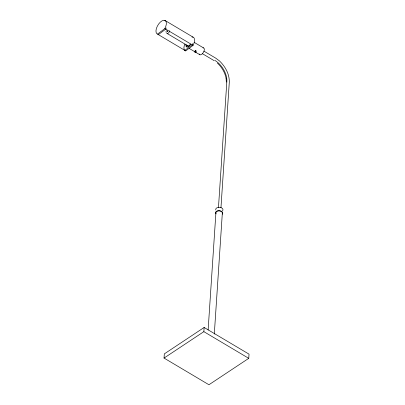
<?xml version="1.0" encoding="UTF-8"?>
<svg xmlns="http://www.w3.org/2000/svg" width="405" height="405" viewBox="0 0 405 405"><rect width="100%" height="100%" fill="white"/><g stroke="black" fill="none" stroke-linecap="round" stroke-linejoin="round"><path stroke-width="0.61" d="M164.04 358.071L164.319 353.884L204.135 327.473L249.035 354.152L248.756 358.339L208.94 384.75L164.04 358.071L203.857 331.66L204.135 327.473M208.124 329.979L215.905 212.772M218.467 207.552L226.846 81.44A17.172 10.414 56.4 0 0 214.908 60.411M220.958 207.745L229.301 82.129C229.498 74.014 225.2 66.359 219.434 60.902L215.668 58.117L203.983 51.177M214.301 334.059L222.335 213.07M166.05 31.251L166.141 32.329M166.566 30.623L166.895 30.653M190.34 44.16L189.803 45.026A3.893 1.929 -59.3 0 1 186.933 46.975A3.893 1.929 -59.3 0 1 186.001 44.621M190.244 44.793L190.482 44.413M195.817 50.848C196.779 49.916 194.162 50.367 195.443 50.908M191.98 37.017A7.827 3.868 -59.3 0 1 193.069 45.36L185.713 50.893L157.489 34.126L164.845 28.593A7.827 3.868 -59.3 0 0 164.835 20.366L193.058 37.133M158.375 34.648L165.726 29.114A6.905 3.417 -59.3 0 0 166.166 27.975M195.817 52.068C196.779 51.131 194.162 51.587 195.443 52.123M195.878 52.134C197.083 50.969 193.813 51.531 195.412 52.21M194.435 42.505L203.563 47.927M164.845 28.593L193.069 45.36M202.561 53.779L214.149 60.664M167.128 33.478L188.295 46.059M195.21 50.367L195.564 50.579M189.17 48.397L199.908 54.776M203.857 331.66L248.756 358.339M217.389 63.058C221.793 67.169 225.008 72.561 226.157 78.499M226.111 78.317L226.319 82.109M216.007 213.298A3.22 2.005 3.8 0 1 219.151 210.914A3.22 2.005 3.8 0 1 222.218 213.587M215.946 213.911A3.65 2.273 3.8 0 1 219.156 210.646A3.65 2.273 3.8 0 1 222.264 214.204M215.814 209.993A3.65 2.273 3.8 0 1 219.854 207.335A3.65 2.273 3.8 0 1 222.487 210.853M169.71 30.76A2.324 1.149 -59.3 0 1 169.315 31.838L168.991 32.354A2.324 1.149 -59.3 0 1 166.728 33.008M203.026 47.866A3.893 1.929 -59.3 0 1 204.236 50.22A3.893 1.929 -59.3 0 1 201.736 54.245L201.067 54.655A3.893 1.929 -59.3 0 1 199.235 53.981M187.145 47.147A3.893 1.929 -59.3 0 1 186.887 45.147M190.163 44.93A2.324 1.149 -59.3 0 1 187.895 45.583M185.713 50.893A7.827 3.868 -59.3 0 1 184.888 50.311M157.489 34.126A7.827 3.868 -59.3 0 1 157.479 25.9A7.827 3.868 -59.3 0 1 164.835 20.366M192.628 43.699A6.905 3.417 -59.3 0 1 192.188 44.839L184.832 50.372A6.905 3.417 -59.3 0 1 184.847 44.18M194.967 52.118C195.883 53.708 196.678 50.787 194.967 52.118M167.685 31.362L167.204 31.053L167.685 31.362"/></g></svg>
